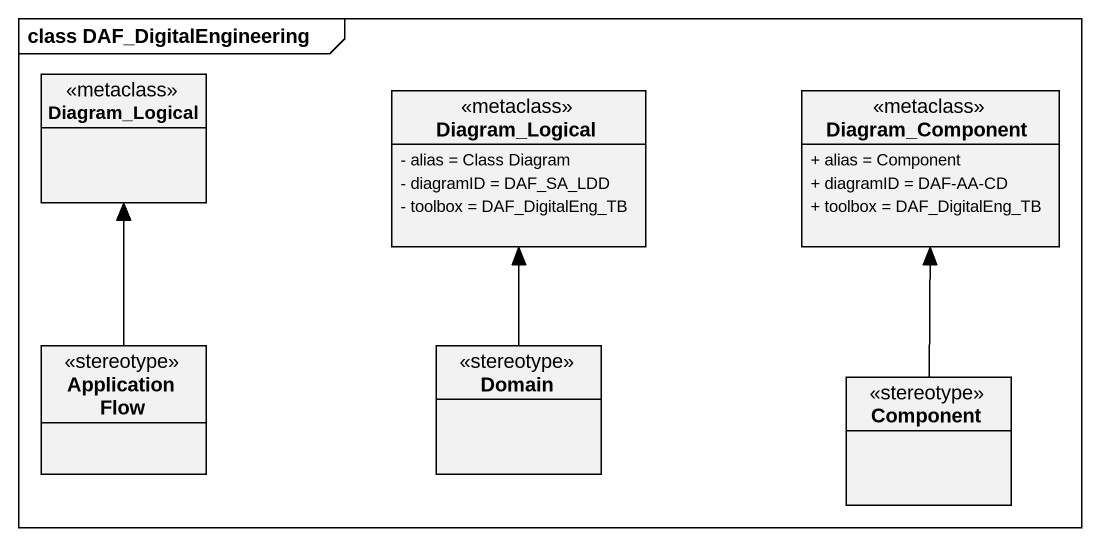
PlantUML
@startuml
mainframe class DAF_DigitalEngineering
hide circle
hide empty members
skinparam classAttributeIconSize 0
class Diagram_Logical <<metaclass>>
class "Diagram_Logical" as Diagram_Logical_2 <<metaclass>> {
  - alias = Class Diagram
  - diagramID = DAF_SA_LDD
  - toolbox = DAF_DigitalEng_TB
}
class Diagram_Component <<metaclass>> {
  + alias = Component
  + diagramID = DAF-AA-CD
  + toolbox = DAF_DigitalEng_TB
}
class "Application Flow" as Application_Flow <<stereotype>>
class Domain <<stereotype>>
class "Component" as Component_ <<stereotype>>
Application_Flow -up-> Diagram_Logical
Domain -up-> Diagram_Logical_2
Component_ -up-> Diagram_Component
@enduml
